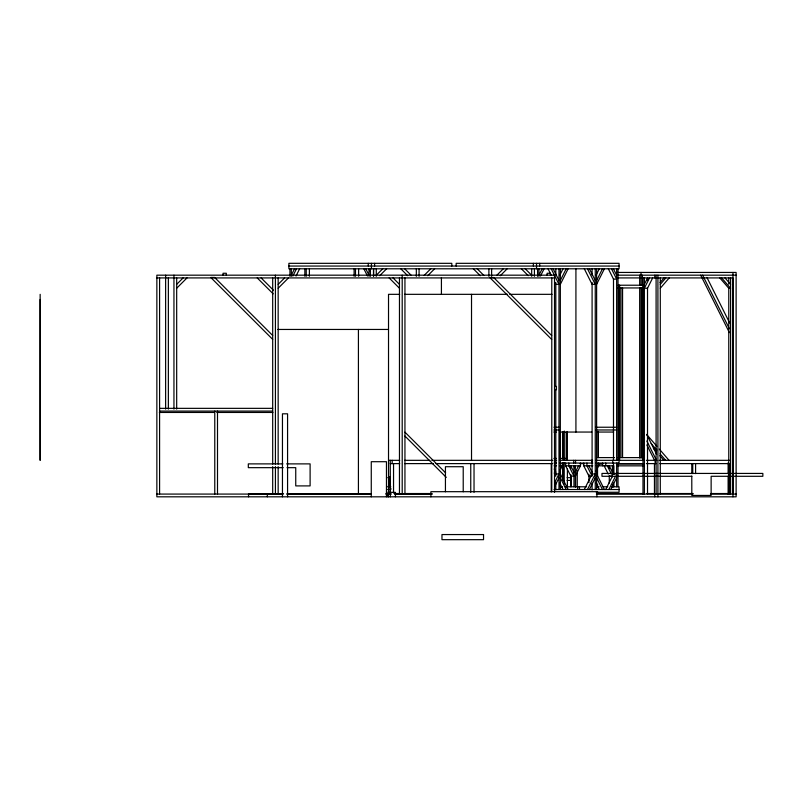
<?xml version="1.0" encoding="UTF-8"?>
<svg xmlns="http://www.w3.org/2000/svg" width="803" height="803" viewBox="0 0 803 803"><rect width="100%" height="100%" fill="white"/><g stroke="black" fill="none" stroke-linecap="round" stroke-linejoin="round"><path stroke-width="1.2" d="M40.15 299.469L40.15 460.37L40.16 294.33M373.546 275.75L373.546 268.483L373.546 276.302M656.091 275.178L656.091 494.357M732.958 494.076L732.958 272.438M291.318 275.248L294.54 268.794M292.864 276.021L296.478 268.794M296.026 276.021L299.629 268.794M538.943 275.248L542.176 268.794M540.499 276.021L544.103 268.794M559.842 275.168L563.023 268.794M560.343 280.478L566.185 268.794M560.343 284.342L568.122 268.794M596.117 275.168L599.299 268.794M596.619 280.478L602.461 268.794M596.619 284.342L604.398 268.794M644.367 284.362L647.589 277.918L647.519 280.418M649.527 277.918L644.367 288.237L647.519 288.237L652.678 277.918M554.702 476.189L555.817 473.971L558.978 473.971L554.532 482.854M560.283 469.936L562.341 465.81L562.341 463.07M554.722 486.337L558.978 477.835M574.316 467.958L575.39 465.81M575.319 472.254L578.551 465.81M575.319 476.129L580.479 465.81L580.479 463.07M584.313 489.519L592.092 473.971L595.254 473.971L587.475 489.519M596.037 470.97L598.616 465.81L598.616 463.07M589.412 489.519L595.254 477.835M605.713 489.519L612.378 476.189L609.276 476.129M608.875 489.519L615.54 476.189M610.812 489.519L616.644 477.835M660.056 282.526L664.051 277.918M660.287 284.362L665.868 277.918M660.287 288.237L669.22 277.918M176.68 284.362L183.134 277.918M176.68 288.237L187.009 277.918M278.159 284.362L284.613 277.918M278.159 288.237L288.478 277.918M376.276 275.248L382.73 268.794M379.719 275.67L386.604 268.794M424.084 275.469L430.759 268.794M427.718 275.71L434.624 268.794M496.635 275.469L503.31 268.794M500.269 275.71L507.175 268.794M288.889 266.054L619.073 266.054M617.397 272.438L736.12 272.438L736.12 496.816L156.856 496.816L156.856 275.178L554.522 275.178L554.522 492.289M617.397 275.178L736.12 275.178M156.856 277.918L554.522 277.918M617.507 277.918L732.958 277.918L732.958 496.816M618.24 285.216L643.665 285.216M617.788 287.946L619.163 287.946M619.615 287.946L643.333 287.946M399.673 294.33L388.522 294.33L388.522 494.196M404.511 294.33L507.446 294.33M509.785 294.33L552.042 294.33M277.898 329.451L388.522 329.451M554.522 386.454L556.439 386.454L556.439 389.736L554.522 389.736M159.586 408.346L272.689 408.346M159.586 411.076L272.689 411.076M159.345 412.451L214.26 412.451M216.76 412.451L272.93 412.451M553.97 427.236L558.978 427.236M595.967 427.236L616.644 427.236M553.97 429.976L558.978 429.976M595.967 429.976L616.644 429.976M553.889 432.054L556.389 432.054M559.972 432.054L591.741 432.054M596.549 432.054L613.643 432.054M596.689 457.6L614.496 457.6M617.788 457.6L619.163 457.6M619.615 457.6L643.333 457.6M553.909 458.423L556.369 458.423M560.002 458.423L566.195 458.423M388.522 460.33L399.693 460.33M404.632 460.33L429.776 460.33M431.884 460.33L552.605 460.33M554.251 460.33L556.579 460.33M559.651 460.33L592.634 460.33M596.067 460.33L643.855 460.33M646.365 460.33L656.794 460.33M659.183 460.33L729.776 460.33M554.16 463.07L556.499 463.07M559.741 463.07L592.775 463.07M596.067 463.07L619.073 463.07L619.073 460.33M390.258 463.612L399.693 463.612M404.702 463.612L433.53 463.612M436.039 463.612L552.605 463.612M579.927 463.612L584.092 463.612M597.482 463.612L602.892 463.612M617.527 463.612L643.855 463.612M646.365 463.612L656.091 463.612M659.825 463.612L729.495 463.612M282.917 463.883L248.308 463.883L248.318 467.667L283.258 467.667M286.631 463.883L310.109 463.883L310.109 485.905L295.745 485.905L295.745 467.667L287.002 467.667M597.532 463.933L602.521 463.933M617.487 463.933L643.665 463.933M554.16 465.81L556.499 465.81M560.002 465.81L562.341 465.81M565.633 463.07L565.633 465.81L580.479 465.81M583.771 463.07L583.771 465.81L592.775 465.81M596.288 465.81L613.803 465.81L613.803 474.443M617.487 465.85L643.665 465.85M613.492 473.971L616.644 473.971M591.038 476.129L588.93 476.129L583.771 465.81M691.815 476.299L601.979 476.299L601.979 473.429L729.385 473.429L729.385 464.305L730.298 464.305L730.298 473.429L762.85 473.429L762.85 476.299L711.137 476.299L711.137 495.451L691.815 495.451L691.784 476.079M387.809 477.665L390.258 477.665M567.099 477.665L571.475 477.665M567.099 480.395L571.475 480.395M387.658 486.789L390.82 486.789M560.103 486.789L562.612 486.789M565.111 486.789L586.632 486.789M596.619 486.789L599.108 486.789M602.852 486.789L607.841 486.789M611.585 486.789L619.073 486.789L619.073 492.259L596.298 492.259M387.698 489.519L390.86 489.519M554.04 489.519L619.073 489.519M387.698 492.259L395.447 492.39L395.447 496.816M394.795 493.534L399.794 493.534M404.802 493.534L431.091 493.534M596.88 493.534L643.594 493.534M646.937 493.534L654.857 493.534M659.293 493.534L693.079 493.534M710.605 493.534L729.074 493.534M283.559 493.795L248.539 493.795L248.539 496.816M287.233 493.795L370.926 493.795M385.902 493.795L390.9 493.795M394.644 493.795L432.084 493.795M156.856 494.076L282.877 494.076M286.611 494.076L371.127 494.076M386.042 494.076L391.222 494.076M394.745 494.076L432.165 494.076M596.388 494.076L692.939 494.076M710.444 494.076L736.12 494.076M525.232 268.794L531.686 275.248M521.368 268.794L528.244 275.67M551.691 335.564L493.654 277.517L489.78 277.517L551.691 339.438M477.203 268.794L483.888 275.469M473.338 268.794L480.254 275.71M404.652 268.794L411.327 275.469M400.787 268.794L407.693 275.71M393.018 277.918L399.462 284.362M389.144 277.918L399.462 288.237M261.116 277.918L273.432 290.224M257.241 277.918L273.171 293.838M404.943 432.165L445.625 472.857M404.943 436.039L446.277 477.373M272.689 335.503L214.642 277.457L210.767 277.457L272.689 339.378M388.381 486.066L390.971 488.656M724.999 277.918L730.589 284.362M721.646 277.918L730.589 288.237L728.763 288.237L719.829 277.918M647.088 434.985L656.834 446.237M659.273 449.048L669.019 460.31M651.133 443.527L656.814 450.081M660.056 453.825L665.727 460.38M653.361 448.204L656.603 451.948M659.845 455.692L663.9 460.38M706.901 277.416L729.786 323.177M702.625 275.178L729.415 328.758M700.688 275.178L729.435 332.673M613.422 268.794L616.644 275.248M611.485 268.794L616.644 279.113L613.492 279.113L608.333 268.794M589.412 268.794L595.254 280.478M587.475 268.794L595.254 284.342L592.092 284.342L584.313 268.794M646.666 434.373L656.613 454.277M646.827 441.008L656.222 459.808M646.867 444.962L654.676 460.591M553.137 268.794L558.978 280.478M551.199 268.794L558.978 284.342L555.817 284.342L554.702 282.124M548.037 268.794L551.37 275.459M609.216 465.81L612.438 472.254M607.279 465.81L611.404 474.061M604.117 465.81L608.242 474.061M596.619 473.971L604.398 489.519M596.619 477.835L602.461 489.519M588.87 465.81L592.092 472.254M596.117 483.145L599.299 489.519M592.092 476.129L586.933 465.81L586.933 463.07M573.954 472.254L570.732 465.81L570.792 468.269M565.633 465.81L570.792 476.129L573.954 476.129L568.795 465.81L568.795 463.07M560.343 473.971L568.122 489.519M560.343 477.835L566.185 489.519M554.2 469.032L555.817 472.254M559.842 483.145L563.023 489.519M554.271 473.027L555.817 476.129L555.817 389.194M370.022 270.942L368.948 268.794L369.019 276.302M365.797 268.794L369.019 275.248M363.859 268.794L367.473 276.021M730.589 277.918L730.589 494.076M729.074 463.612L729.074 494.357M728.763 277.918L728.763 284.162M728.763 287.916L728.763 494.076M728.12 462.769L728.12 473.71M728.12 476.139L728.12 494.387M695.589 463.612L695.589 473.589M692.748 463.612L692.748 473.589M691.784 463.612L691.784 473.589M660.287 277.918L660.287 494.076M657.918 275.178L657.918 496.816M655.138 460.33L655.138 463.612M654.756 275.178L654.756 277.918M654.756 494.076L654.756 496.816M654.455 463.612L654.455 494.357M647.519 287.916L647.519 494.076M644.367 277.918L644.367 494.076M643.333 285.216L643.333 460.33M643.313 463.933L643.313 465.85M642.992 277.918L642.992 494.076M642.4 275.178L642.4 285.185M641.958 287.946L641.958 457.6M641.035 272.438L641.035 285.195M641.035 287.685L641.035 458.001M639.66 275.178L639.66 285.195M639.66 287.705L639.66 458.001M622.566 287.946L622.566 457.6M620.98 287.946L620.98 457.6M619.615 285.216L619.615 460.33M619.163 285.216L619.163 460.33M618.019 268.794L618.019 460.33M618.019 463.07L618.019 486.789M616.644 268.794L616.644 460.33M616.644 463.07L616.644 486.789M613.803 484.319L613.803 486.789M613.492 278.812L613.492 460.33M613.492 463.07L613.492 474.302M613.492 483.035L613.492 486.789M612.749 460.33L612.749 463.07M612.438 465.81L612.438 476.912M612.438 484.319L612.438 486.789M609.276 465.81L609.276 468.269M609.276 475.677L609.276 483.085M605.733 463.07L605.733 465.81M602.581 463.07L602.581 465.81M598.396 431.402L598.396 457.6M597.532 466.593L597.532 476.591M597.532 484.089L597.532 486.588M597.532 491.577L597.532 494.076M596.9 496.816L596.9 491.687L430.9 491.687L430.9 496.816M596.81 431.402L596.81 457.6M596.619 268.794L596.619 489.519M595.254 268.794L595.254 489.519M592.092 268.794L592.092 275.068M592.092 282.415L592.092 475.426M592.092 483.245L592.092 489.85M591.861 460.33L591.861 463.07M588.93 474.192L588.93 482.633M579.475 486.789L579.475 489.519M577.648 486.789L577.648 489.519M577.257 470.99L577.257 486.979M575.922 268.553L575.922 432.054M575.6 474.683L575.6 486.979M575.55 460.33L575.55 463.07M575.319 465.81L575.319 486.789M573.954 465.81L573.954 486.789M573.723 460.33L573.723 463.07M571.314 477.665L571.314 486.618M570.792 474.443L570.792 486.789M567.39 431.602L567.39 460.34M567.39 469.093L567.39 486.588M566.195 432.104L566.195 460.33M564.278 431.04L564.298 460.33M564.228 462.839L564.228 484.089M563.164 431.602L563.164 459.095M563.164 462.839L563.164 479.09M562.863 431.602L562.863 459.095M562.863 462.839L562.863 480.335M560.434 431.602L560.434 459.095M560.434 469.093L560.434 475.336M560.434 484.089L560.434 486.588M560.343 268.794L560.343 489.519M558.978 268.794L558.978 489.519M555.817 268.794L555.817 275.068M555.817 282.586L555.817 386.685M555.817 482.633L555.817 489.85M555.586 460.33L555.586 463.07M551.781 277.918L551.781 491.577M551.239 463.612L551.239 491.898M550.386 275.178L550.386 273.261L547.104 273.261L547.104 275.178M539.686 263.324L539.686 266.054M538.943 268.794L538.943 276.302M537.578 268.794L537.578 276.302M536.524 263.324L536.524 268.794M534.417 268.483L534.417 276.302M533.363 263.324L533.363 266.054M531.686 268.794L531.686 276.302M491.627 268.794L491.627 276.322M488.886 268.794L488.886 276.322M474.031 463.612L474.031 492.289M471.522 294.33L471.522 460.33M470.749 463.612L470.749 492.289M463.221 491.797L463.221 466.714L445.434 466.714L445.434 491.797M456.154 266.054L456.154 263.324L619.073 263.324L619.073 268.794L288.889 268.794L288.889 263.324L451.808 263.324L451.808 266.054M441.419 277.738L441.419 294.33M419.076 268.794L419.076 276.322M416.335 268.794L416.335 276.322M404.943 277.918L404.943 494.076M402.203 275.178L402.203 494.076M399.462 277.918L399.462 494.076M393.54 463.612L393.54 493.132M392.175 460.33L392.175 463.612M390.258 460.33L390.348 496.816M389.826 476.912L389.826 486.789M389.194 477.042L389.194 487.019M388.612 477.665L388.612 494.076M386.464 496.816L386.464 461.705L371.267 461.705L371.267 496.816M376.276 268.794L376.276 276.302M374.599 263.324L374.599 266.054M371.438 263.324L371.438 268.794M370.384 268.794L370.384 276.302M368.276 263.324L368.276 266.054M358.64 268.794L358.64 276.252M358.419 329.451L358.419 494.196M355.478 268.794L355.478 276.252M354.113 268.794L354.113 276.252M309.386 268.794L309.386 276.252M306.224 268.794L306.224 276.252M304.859 268.794L304.859 276.252M291.318 268.794L291.318 276.302M289.943 268.794L289.943 276.302M287.574 496.816L287.574 413.816L282.455 413.816L282.455 496.816M278.159 277.918L278.159 464.094M278.159 466.593L278.159 494.076M275.419 275.178L275.419 464.094M275.419 466.593L275.419 494.076M272.689 277.918L272.689 464.094M272.689 466.593L272.689 494.076M267.329 493.795L267.329 496.816M226.316 275.178L226.316 273.261L223.033 273.261L223.033 275.178M217.503 411.076L217.503 494.076M214.772 411.076L214.772 494.076M176.68 277.918L176.68 409.118M173.95 275.178L173.95 409.118M168.359 277.918L168.359 409.118M165.629 275.178L165.629 409.118M159.586 277.918L159.586 494.076M388.19 496.776L387.859 495.321L388.19 496.776M483.536 534.557L441.971 534.557L441.971 539.676L483.536 539.676L483.536 534.557"/></g></svg>
